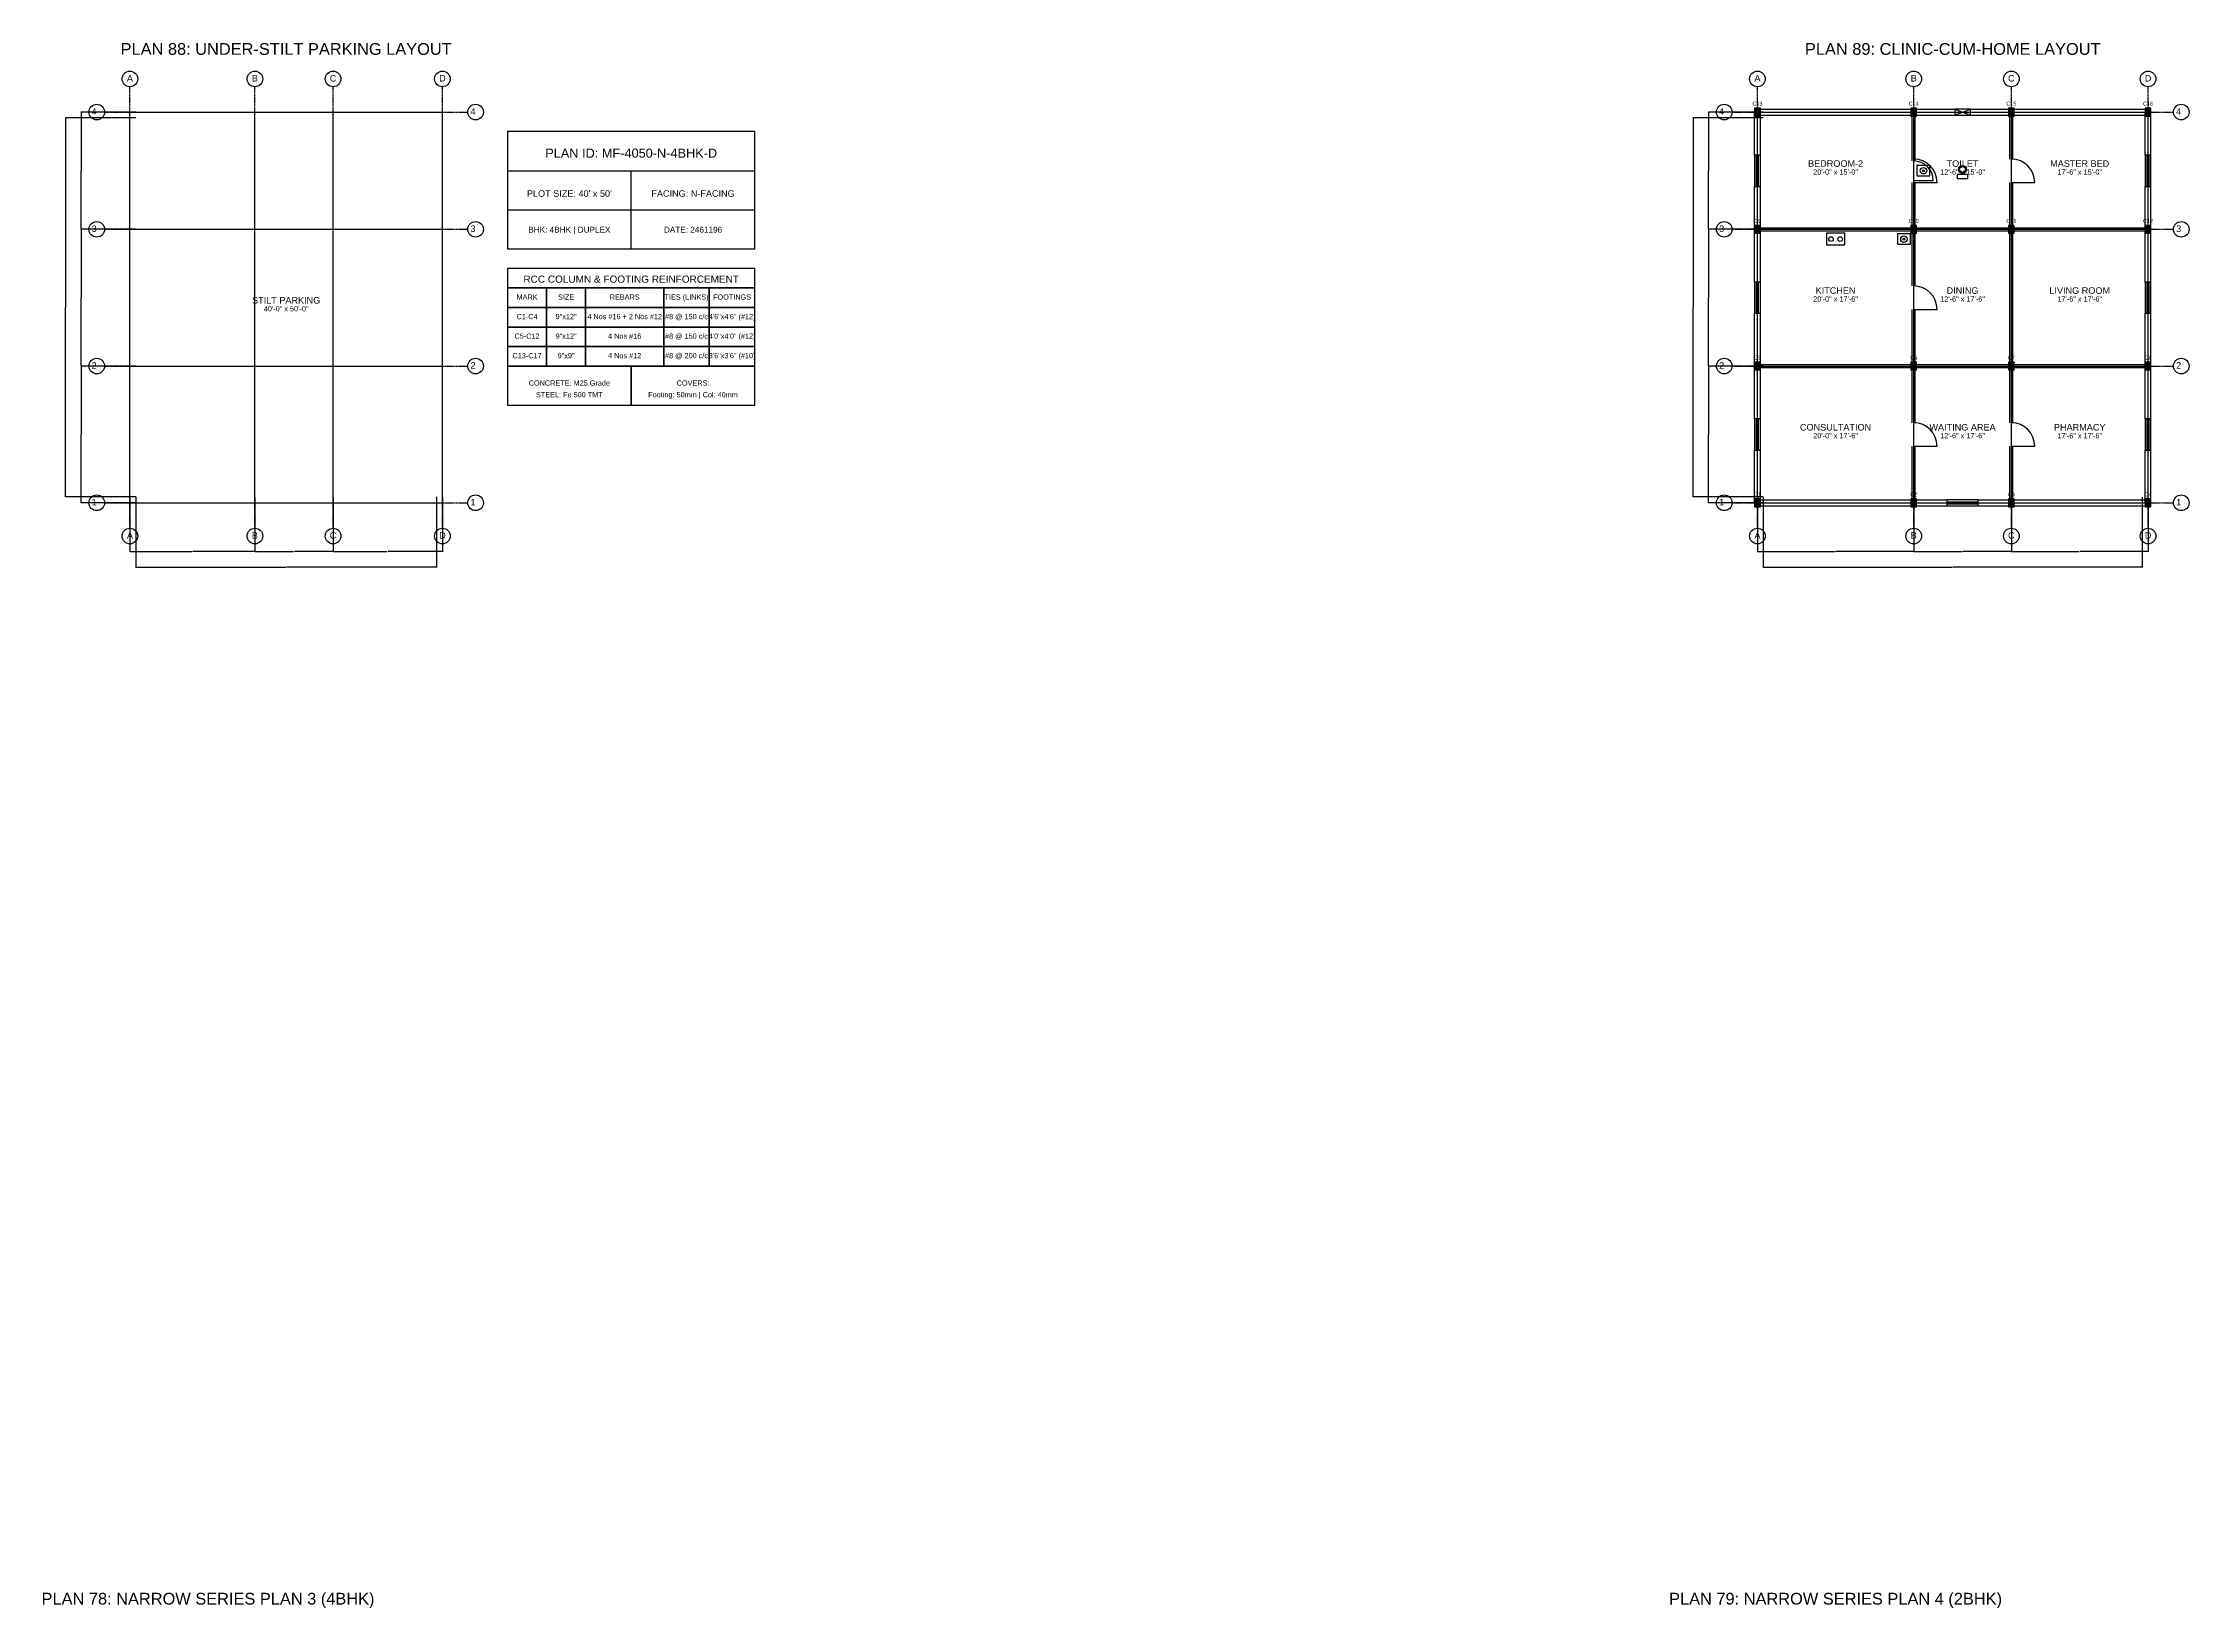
# Model space of a CAD drawing. Header units: inches. Extents: x -134 to 23580, y -99 to 23207.
# Drawn here: x 17366 to 20663, y 18303 to 20706 of the extents above; entities that cross this region are included whole.
import ezdxf
from ezdxf.enums import TextEntityAlignment as Align

# ---------------------------------------------------------------- set-up
doc = ezdxf.new("R2010")
doc.units = ezdxf.units.IN
doc.header["$MEASUREMENT"] = 0
doc.linetypes.add('CENTER', pattern=[2, 1.25, -0.25, 0.25, -0.25])
for name, color, linetype in [('A-COL-HATCH', 251, 'Continuous'), ('A-COLUMN', 1, 'Continuous'), ('A-DIM', 5, 'Continuous'), ('A-DOOR', 30, 'Continuous'), ('A-FIXTURE', 8, 'Continuous'), ('A-TEXT', 2, 'Continuous'), ('A-WALL-EXT', 7, 'Continuous'), ('A-WALL-INT', 9, 'Continuous'), ('A-WINDOW', 4, 'Continuous'), ('S-BEAM-FRAMING', 2, 'Continuous'), ('S-BUBBLE', 4, 'Continuous'), ('S-GRID-CENTER', 8, 'CENTER'), ('S-TABLE', 7, 'Continuous'), ('S-TEXT', 3, 'Continuous')]:
    doc.layers.add(name, color=color, linetype=linetype)
doc.styles.get("Standard").update_dxf_attribs({"font": 'arial.ttf'})
doc.dimstyles.get("Standard").update_dxf_attribs({"dimtxt": 0.18, "dimasz": 0.18, "dimexe": 0.18, "dimexo": 0.0625, "dimgap": 0.09, "dimtad": 0, "dimtih": 1, "dimtoh": 1, "dimdec": 4, "dimzin": 0, "dimdsep": 46, "dimtxsty": 'Standard', "dimcen": 0.09, "dimadec": 0, "dimazin": 0, "dimtfac": 1, "dimtdec": 4, "dimtofl": 0, "dimtmove": 0, "dimatfit": 3, "dimfxl": 1, "dimtolj": 1, "dimtzin": 0, "dimarcsym": 0})

# ---------------------------------------------------------------- blocks, each defined once
blk = doc.blocks.new('*D756')
at = {"layer": 'A-DIM', "color": 0, "lineweight": -2, "transparency": 16777216}
for p, q in [((17500, 20008.9), (17500, 19924.8)), ((17692, 20008.9), (17692, 19924.8)), ((17500.2, 19925), (17595.4, 19925)), ((17691.8, 19925), (17596.6, 19925))]:
    blk.add_line(p, q, dxfattribs=at)
at = {"layer": 'A-DIM', "color": 0, "transparency": 16777216}
for points in [[(17500.2, 19925), (17500.2, 19925), (17500, 19925)], [(17691.8, 19925), (17691.8, 19925), (17692, 19925)]]:
    blk.add_solid(points, dxfattribs=at)
at = {"layer": 'Defpoints', "color": 0, "transparency": 16777216}
for p in [(17500, 20009), (17692, 20009), (17692, 19925)]:
    blk.add_point(p, dxfattribs=at)
at = {"layer": 'A-DIM', "color": 0, "transparency": 16777216, "insert": (17596, 19925), "char_height": 0.18, "attachment_point": 5}
blk.add_mtext('\\A1;192.0000', dxfattribs=at)
blk = doc.blocks.new('*D757')
at = {"layer": 'A-DIM', "color": 0, "lineweight": -2, "transparency": 16777216}
for p, q in [((17692, 20008.9), (17692, 19924.8)), ((17812, 20008.9), (17812, 19924.8)), ((17692.2, 19925), (17751.4, 19925)), ((17811.8, 19925), (17752.6, 19925))]:
    blk.add_line(p, q, dxfattribs=at)
at = {"layer": 'A-DIM', "color": 0, "transparency": 16777216}
for points in [[(17692.2, 19925), (17692.2, 19925), (17692, 19925)], [(17811.8, 19925), (17811.8, 19925), (17812, 19925)]]:
    blk.add_solid(points, dxfattribs=at)
at = {"layer": 'Defpoints', "color": 0, "transparency": 16777216}
for p in [(17692, 20009), (17812, 20009), (17812, 19925)]:
    blk.add_point(p, dxfattribs=at)
at = {"layer": 'A-DIM', "color": 0, "transparency": 16777216, "insert": (17752, 19925), "char_height": 0.18, "attachment_point": 5}
blk.add_mtext('\\A1;120.0000', dxfattribs=at)
blk = doc.blocks.new('*D758')
at = {"layer": 'A-DIM', "color": 0, "lineweight": -2, "transparency": 16777216}
for p, q in [((17812, 20008.9), (17812, 19924.8)), ((17980, 20008.9), (17980, 19924.8)), ((17812.2, 19925), (17895.4, 19925)), ((17979.8, 19925), (17896.6, 19925))]:
    blk.add_line(p, q, dxfattribs=at)
at = {"layer": 'A-DIM', "color": 0, "transparency": 16777216}
for points in [[(17812.2, 19925), (17812.2, 19925), (17812, 19925)], [(17979.8, 19925), (17979.8, 19925), (17980, 19925)]]:
    blk.add_solid(points, dxfattribs=at)
at = {"layer": 'Defpoints', "color": 0, "transparency": 16777216}
for p in [(17812, 20009), (17980, 20009), (17980, 19925)]:
    blk.add_point(p, dxfattribs=at)
at = {"layer": 'A-DIM', "color": 0, "transparency": 16777216, "insert": (17896, 19925), "char_height": 0.18, "attachment_point": 5}
blk.add_mtext('\\A1;168.0000', dxfattribs=at)
blk = doc.blocks.new('*D759')
at = {"layer": 'A-DIM', "color": 0, "lineweight": -2, "transparency": 16777216}
for p, q in [((17509, 20008.9375), (17509, 19900.82)), ((17971, 20008.9375), (17971, 19900.82)), ((17509.18, 19901), (17739.393206, 19901)), ((17970.82, 19901), (17740.606794, 19901))]:
    blk.add_line(p, q, dxfattribs=at)
at = {"layer": 'A-DIM', "color": 0, "transparency": 16777216}
for points in [[(17509.18, 19901.03), (17509.18, 19900.97), (17509, 19901)], [(17970.82, 19901.03), (17970.82, 19900.97), (17971, 19901)]]:
    blk.add_solid(points, dxfattribs=at)
at = {"layer": 'Defpoints', "color": 0, "transparency": 16777216}
for p in [(17509, 20009), (17971, 20009), (17971, 19901)]:
    blk.add_point(p, dxfattribs=at)
at = {"layer": 'A-DIM', "color": 0, "transparency": 16777216, "insert": (17740, 19901), "char_height": 0.18, "attachment_point": 5}
blk.add_mtext('\\A1;462.0000', dxfattribs=at)
blk = doc.blocks.new('*D760')
at = {"layer": 'A-DIM', "color": 0, "lineweight": -2, "transparency": 16777216}
for p, q in [((17508.9, 20210), (17424.8, 20210)), ((17425, 20209.8), (17425, 20105.2)), ((17425, 20000.2), (17425, 20104.8)), ((17508.9, 20000), (17424.8, 20000))]:
    blk.add_line(p, q, dxfattribs=at)
at = {"layer": 'A-DIM', "color": 0, "transparency": 16777216}
for points in [[(17425, 20209.8), (17425, 20209.8), (17425, 20210)], [(17425, 20000.2), (17425, 20000.2), (17425, 20000)]]:
    blk.add_solid(points, dxfattribs=at)
at = {"layer": 'Defpoints', "color": 0, "transparency": 16777216}
for p in [(17425, 20210), (17509, 20210), (17509, 20000)]:
    blk.add_point(p, dxfattribs=at)
at = {"layer": 'A-DIM', "color": 0, "transparency": 16777216, "insert": (17425, 20105), "char_height": 0.18, "attachment_point": 5}
blk.add_mtext('\\A1;210.0000', dxfattribs=at)
blk = doc.blocks.new('*D761')
at = {"layer": 'A-DIM', "color": 0, "lineweight": -2, "transparency": 16777216}
for p, q in [((17508.9, 20420), (17424.8, 20420)), ((17425, 20419.8), (17425, 20315.2)), ((17425, 20210.2), (17425, 20314.8)), ((17508.9, 20210), (17424.8, 20210))]:
    blk.add_line(p, q, dxfattribs=at)
at = {"layer": 'A-DIM', "color": 0, "transparency": 16777216}
for points in [[(17425, 20419.8), (17425, 20419.8), (17425, 20420)], [(17425, 20210.2), (17425, 20210.2), (17425, 20210)]]:
    blk.add_solid(points, dxfattribs=at)
at = {"layer": 'Defpoints', "color": 0, "transparency": 16777216}
for p in [(17425, 20420), (17509, 20420), (17509, 20210)]:
    blk.add_point(p, dxfattribs=at)
at = {"layer": 'A-DIM', "color": 0, "transparency": 16777216, "insert": (17425, 20315), "char_height": 0.18, "attachment_point": 5}
blk.add_mtext('\\A1;210.0000', dxfattribs=at)
blk = doc.blocks.new('*D762')
at = {"layer": 'A-DIM', "color": 0, "lineweight": -2, "transparency": 16777216}
for p, q in [((17508.9, 20600), (17424.8, 20600)), ((17425, 20599.8), (17425, 20510.2)), ((17425, 20420.2), (17425, 20509.8)), ((17508.9, 20420), (17424.8, 20420))]:
    blk.add_line(p, q, dxfattribs=at)
at = {"layer": 'A-DIM', "color": 0, "transparency": 16777216}
for points in [[(17425, 20599.8), (17425, 20599.8), (17425, 20600)], [(17425, 20420.2), (17425, 20420.2), (17425, 20420)]]:
    blk.add_solid(points, dxfattribs=at)
at = {"layer": 'Defpoints', "color": 0, "transparency": 16777216}
for p in [(17425, 20600), (17509, 20600), (17509, 20420)]:
    blk.add_point(p, dxfattribs=at)
at = {"layer": 'A-DIM', "color": 0, "transparency": 16777216, "insert": (17425, 20510), "char_height": 0.18, "attachment_point": 5}
blk.add_mtext('\\A1;180.0000', dxfattribs=at)
blk = doc.blocks.new('*D763')
at = {"layer": 'A-DIM', "color": 0, "lineweight": -2, "transparency": 16777216}
for p, q in [((17508.9, 20591), (17400.8, 20591)), ((17401, 20590.8), (17401, 20300.2)), ((17401, 20009.2), (17401, 20299.8)), ((17508.9, 20009), (17400.8, 20009))]:
    blk.add_line(p, q, dxfattribs=at)
at = {"layer": 'A-DIM', "color": 0, "transparency": 16777216}
for points in [[(17401, 20590.8), (17401, 20590.8), (17401, 20591)], [(17401, 20009.2), (17401, 20009.2), (17401, 20009)]]:
    blk.add_solid(points, dxfattribs=at)
at = {"layer": 'Defpoints', "color": 0, "transparency": 16777216}
for p in [(17401, 20591), (17509, 20591), (17509, 20009)]:
    blk.add_point(p, dxfattribs=at)
at = {"layer": 'A-DIM', "color": 0, "transparency": 16777216, "insert": (17401, 20300), "char_height": 0.18, "attachment_point": 5}
blk.add_mtext('\\A1;582.0000', dxfattribs=at)
blk = doc.blocks.new('*D764')
at = {"layer": 'A-DIM', "color": 0, "lineweight": -2, "transparency": 16777216}
for p, q in [((20000, 20008.9), (20000, 19924.8)), ((20240, 20008.9), (20240, 19924.8)), ((20000.2, 19925), (20119.4, 19925)), ((20239.8, 19925), (20120.6, 19925))]:
    blk.add_line(p, q, dxfattribs=at)
at = {"layer": 'A-DIM', "color": 0, "transparency": 16777216}
for points in [[(20000.2, 19925), (20000.2, 19925), (20000, 19925)], [(20239.8, 19925), (20239.8, 19925), (20240, 19925)]]:
    blk.add_solid(points, dxfattribs=at)
at = {"layer": 'Defpoints', "color": 0, "transparency": 16777216}
for p in [(20000, 20009), (20240, 20009), (20240, 19925)]:
    blk.add_point(p, dxfattribs=at)
at = {"layer": 'A-DIM', "color": 0, "transparency": 16777216, "insert": (20120, 19925), "char_height": 0.18, "attachment_point": 5}
blk.add_mtext('\\A1;240.0000', dxfattribs=at)
blk = doc.blocks.new('*D765')
at = {"layer": 'A-DIM', "color": 0, "lineweight": -2, "transparency": 16777216}
for p, q in [((20240, 20008.9), (20240, 19924.8)), ((20390, 20008.9), (20390, 19924.8)), ((20240.2, 19925), (20314.4, 19925)), ((20389.8, 19925), (20315.6, 19925))]:
    blk.add_line(p, q, dxfattribs=at)
at = {"layer": 'A-DIM', "color": 0, "transparency": 16777216}
for points in [[(20240.2, 19925), (20240.2, 19925), (20240, 19925)], [(20389.8, 19925), (20389.8, 19925), (20390, 19925)]]:
    blk.add_solid(points, dxfattribs=at)
at = {"layer": 'Defpoints', "color": 0, "transparency": 16777216}
for p in [(20240, 20009), (20390, 20009), (20390, 19925)]:
    blk.add_point(p, dxfattribs=at)
at = {"layer": 'A-DIM', "color": 0, "transparency": 16777216, "insert": (20315, 19925), "char_height": 0.18, "attachment_point": 5}
blk.add_mtext('\\A1;150.0000', dxfattribs=at)
blk = doc.blocks.new('*D766')
at = {"layer": 'A-DIM', "color": 0, "lineweight": -2, "transparency": 16777216}
for p, q in [((20390, 20008.9), (20390, 19924.8)), ((20600, 20008.9), (20600, 19924.8)), ((20390.2, 19925), (20494.4, 19925)), ((20599.8, 19925), (20495.6, 19925))]:
    blk.add_line(p, q, dxfattribs=at)
at = {"layer": 'A-DIM', "color": 0, "transparency": 16777216}
for points in [[(20390.2, 19925), (20390.2, 19925), (20390, 19925)], [(20599.8, 19925), (20599.8, 19925), (20600, 19925)]]:
    blk.add_solid(points, dxfattribs=at)
at = {"layer": 'Defpoints', "color": 0, "transparency": 16777216}
for p in [(20390, 20009), (20600, 20009), (20600, 19925)]:
    blk.add_point(p, dxfattribs=at)
at = {"layer": 'A-DIM', "color": 0, "transparency": 16777216, "insert": (20495, 19925), "char_height": 0.18, "attachment_point": 5}
blk.add_mtext('\\A1;210.0000', dxfattribs=at)
blk = doc.blocks.new('*D767')
at = {"layer": 'A-DIM', "color": 0, "lineweight": -2, "transparency": 16777216}
for p, q in [((20009, 20008.9), (20009, 19900.8)), ((20591, 20008.9), (20591, 19900.8)), ((20009.2, 19901), (20299.4, 19901)), ((20590.8, 19901), (20300.6, 19901))]:
    blk.add_line(p, q, dxfattribs=at)
at = {"layer": 'A-DIM', "color": 0, "transparency": 16777216}
for points in [[(20009.2, 19901), (20009.2, 19901), (20009, 19901)], [(20590.8, 19901), (20590.8, 19901), (20591, 19901)]]:
    blk.add_solid(points, dxfattribs=at)
at = {"layer": 'Defpoints', "color": 0, "transparency": 16777216}
for p in [(20009, 20009), (20591, 20009), (20591, 19901)]:
    blk.add_point(p, dxfattribs=at)
at = {"layer": 'A-DIM', "color": 0, "transparency": 16777216, "insert": (20300, 19901), "char_height": 0.18, "attachment_point": 5}
blk.add_mtext('\\A1;582.0000', dxfattribs=at)
blk = doc.blocks.new('*D768')
at = {"layer": 'A-DIM', "color": 0, "lineweight": -2, "transparency": 16777216}
for p, q in [((20008.9, 20210), (19924.8, 20210)), ((19925, 20209.8), (19925, 20105.2)), ((19925, 20000.2), (19925, 20104.8)), ((20008.9, 20000), (19924.8, 20000))]:
    blk.add_line(p, q, dxfattribs=at)
at = {"layer": 'A-DIM', "color": 0, "transparency": 16777216}
for points in [[(19925, 20209.8), (19925, 20209.8), (19925, 20210)], [(19925, 20000.2), (19925, 20000.2), (19925, 20000)]]:
    blk.add_solid(points, dxfattribs=at)
at = {"layer": 'Defpoints', "color": 0, "transparency": 16777216}
for p in [(19925, 20210), (20009, 20210), (20009, 20000)]:
    blk.add_point(p, dxfattribs=at)
at = {"layer": 'A-DIM', "color": 0, "transparency": 16777216, "insert": (19925, 20105), "char_height": 0.18, "attachment_point": 5}
blk.add_mtext('\\A1;210.0000', dxfattribs=at)
blk = doc.blocks.new('*D769')
at = {"layer": 'A-DIM', "color": 0, "lineweight": -2, "transparency": 16777216}
for p, q in [((20008.9, 20420), (19924.8, 20420)), ((19925, 20419.8), (19925, 20315.2)), ((19925, 20210.2), (19925, 20314.8)), ((20008.9, 20210), (19924.8, 20210))]:
    blk.add_line(p, q, dxfattribs=at)
at = {"layer": 'A-DIM', "color": 0, "transparency": 16777216}
for points in [[(19925, 20419.8), (19925, 20419.8), (19925, 20420)], [(19925, 20210.2), (19925, 20210.2), (19925, 20210)]]:
    blk.add_solid(points, dxfattribs=at)
at = {"layer": 'Defpoints', "color": 0, "transparency": 16777216}
for p in [(19925, 20420), (20009, 20420), (20009, 20210)]:
    blk.add_point(p, dxfattribs=at)
at = {"layer": 'A-DIM', "color": 0, "transparency": 16777216, "insert": (19925, 20315), "char_height": 0.18, "attachment_point": 5}
blk.add_mtext('\\A1;210.0000', dxfattribs=at)
blk = doc.blocks.new('*D770')
at = {"layer": 'A-DIM', "color": 0, "lineweight": -2, "transparency": 16777216}
for p, q in [((20008.9, 20600), (19924.8, 20600)), ((19925, 20599.8), (19925, 20510.2)), ((19925, 20420.2), (19925, 20509.8)), ((20008.9, 20420), (19924.8, 20420))]:
    blk.add_line(p, q, dxfattribs=at)
at = {"layer": 'A-DIM', "color": 0, "transparency": 16777216}
for points in [[(19925, 20599.8), (19925, 20599.8), (19925, 20600)], [(19925, 20420.2), (19925, 20420.2), (19925, 20420)]]:
    blk.add_solid(points, dxfattribs=at)
at = {"layer": 'Defpoints', "color": 0, "transparency": 16777216}
for p in [(19925, 20600), (20009, 20600), (20009, 20420)]:
    blk.add_point(p, dxfattribs=at)
at = {"layer": 'A-DIM', "color": 0, "transparency": 16777216, "insert": (19925, 20510), "char_height": 0.18, "attachment_point": 5}
blk.add_mtext('\\A1;180.0000', dxfattribs=at)
blk = doc.blocks.new('*D771')
at = {"layer": 'A-DIM', "color": 0, "lineweight": -2, "transparency": 16777216}
for p, q in [((20008.9, 20591), (19900.8, 20591)), ((19901, 20590.8), (19901, 20300.2)), ((19901, 20009.2), (19901, 20299.8)), ((20008.9, 20009), (19900.8, 20009))]:
    blk.add_line(p, q, dxfattribs=at)
at = {"layer": 'A-DIM', "color": 0, "transparency": 16777216}
for points in [[(19901, 20590.8), (19901, 20590.8), (19901, 20591)], [(19901, 20009.2), (19901, 20009.2), (19901, 20009)]]:
    blk.add_solid(points, dxfattribs=at)
at = {"layer": 'Defpoints', "color": 0, "transparency": 16777216}
for p in [(19901, 20591), (20009, 20591), (20009, 20009)]:
    blk.add_point(p, dxfattribs=at)
at = {"layer": 'A-DIM', "color": 0, "transparency": 16777216, "insert": (19901, 20300), "char_height": 0.18, "attachment_point": 5}
blk.add_mtext('\\A1;582.0000', dxfattribs=at)

msp = doc.modelspace()

# ---------------------------------------------------------------- linework, layer by layer
at = {"layer": 'A-COL-HATCH'}
for points in [[(19995.5, 20594), (20004.5, 20594), (19995.5, 20606), (20004.5, 20606)], [(20235.5, 20594), (20244.5, 20594), (20235.5, 20606), (20244.5, 20606)], [(20385.5, 20594), (20394.5, 20594), (20385.5, 20606), (20394.5, 20606)], [(20595.5, 20594), (20604.5, 20594), (20595.5, 20606), (20604.5, 20606)], [(19995.5, 20414), (20004.5, 20414), (19995.5, 20426), (20004.5, 20426)], [(20235.5, 20414), (20244.5, 20414), (20235.5, 20426), (20244.5, 20426)], [(20385.5, 20414), (20394.5, 20414), (20385.5, 20426), (20394.5, 20426)], [(20595.5, 20414), (20604.5, 20414), (20595.5, 20426), (20604.5, 20426)], [(19995.5, 20204), (20004.5, 20204), (19995.5, 20216), (20004.5, 20216)], [(20235.5, 20204), (20244.5, 20204), (20235.5, 20216), (20244.5, 20216)], [(20385.5, 20204), (20394.5, 20204), (20385.5, 20216), (20394.5, 20216)], [(20595.5, 20204), (20604.5, 20204), (20595.5, 20216), (20604.5, 20216)], [(19995.5, 19994), (20004.5, 19994), (19995.5, 20006), (20004.5, 20006)], [(20235.5, 19994), (20244.5, 19994), (20235.5, 20006), (20244.5, 20006)], [(20385.5, 19994), (20394.5, 19994), (20385.5, 20006), (20394.5, 20006)], [(20595.5, 19994), (20604.5, 19994), (20595.5, 20006), (20604.5, 20006)]]:
    msp.add_solid(points, dxfattribs=at)
at = {"layer": 'A-COLUMN'}
for points in [[(19995.5, 20594), (20004.5, 20594), (20004.5, 20606), (19995.5, 20606)], [(20235.5, 20594), (20244.5, 20594), (20244.5, 20606), (20235.5, 20606)], [(20385.5, 20594), (20394.5, 20594), (20394.5, 20606), (20385.5, 20606)], [(20595.5, 20594), (20604.5, 20594), (20604.5, 20606), (20595.5, 20606)], [(19995.5, 20414), (20004.5, 20414), (20004.5, 20426), (19995.5, 20426)], [(20235.5, 20414), (20244.5, 20414), (20244.5, 20426), (20235.5, 20426)], [(20385.5, 20414), (20394.5, 20414), (20394.5, 20426), (20385.5, 20426)], [(20595.5, 20414), (20604.5, 20414), (20604.5, 20426), (20595.5, 20426)], [(19995.5, 20204), (20004.5, 20204), (20004.5, 20216), (19995.5, 20216)], [(20235.5, 20204), (20244.5, 20204), (20244.5, 20216), (20235.5, 20216)], [(20385.5, 20204), (20394.5, 20204), (20394.5, 20216), (20385.5, 20216)], [(20595.5, 20204), (20604.5, 20204), (20604.5, 20216), (20595.5, 20216)], [(19995.5, 19994), (20004.5, 19994), (20004.5, 20006), (19995.5, 20006)], [(20235.5, 19994), (20244.5, 19994), (20244.5, 20006), (20235.5, 20006)], [(20385.5, 19994), (20394.5, 19994), (20394.5, 20006), (20385.5, 20006)], [(20595.5, 19994), (20604.5, 19994), (20604.5, 20006), (20595.5, 20006)]]:
    msp.add_lwpolyline(points, close=True, dxfattribs=at)
at = {"layer": 'A-DOOR'}
for p, q in [((20240, 20495), (20270, 20495)), ((20240, 20492), (20276, 20492)), ((20390, 20492), (20426, 20492)), ((20240, 20297), (20276, 20297)), ((20240, 20087), (20276, 20087)), ((20240, 20087), (20276, 20087)), ((20390, 20087), (20426, 20087))]:
    msp.add_line(p, q, dxfattribs=at)
for centre, radius in [((20240, 20492), 36), ((20240, 20495), 30), ((20390, 20492), 36), ((20240, 20297), 36), ((20240, 20087), 36), ((20240, 20087), 36), ((20390, 20087), 36)]:
    msp.add_arc(centre, radius, 0, 90, dxfattribs=at)
at = {"layer": 'A-FIXTURE'}
for points in [[(20245, 20502), (20265, 20502), (20265, 20518), (20245, 20518)], [(20307, 20498), (20323, 20498), (20323, 20504), (20307, 20504)], [(20106, 20396), (20134, 20396), (20134, 20414), (20106, 20414)], [(20215, 20397), (20235, 20397), (20235, 20413), (20215, 20413)]]:
    msp.add_lwpolyline(points, close=True, dxfattribs=at)
for centre, radius in [((20255, 20510), 5), ((20255, 20510), 1.5), ((20315, 20512), 6), ((20315, 20512), 4.5), ((20113, 20405), 3.5), ((20127, 20405), 3.5), ((20225, 20405), 5), ((20225, 20405), 1.5)]:
    msp.add_circle(centre, radius, dxfattribs=at)
at = {"layer": 'A-WALL-EXT'}
for p, q in [((20000, 20604.5), (20240, 20604.5)), ((20240, 20604.5), (20303, 20604.5)), ((20327, 20604.5), (20390, 20604.5)), ((20390, 20604.5), (20600, 20604.5)), ((19995.5, 20534), (19995.5, 20600)), ((20000, 20595.5), (20240, 20595.5)), ((20004.5, 20534), (20004.5, 20600)), ((20240, 20595.5), (20303, 20595.5)), ((20327, 20595.5), (20390, 20595.5)), ((20390, 20595.5), (20600, 20595.5)), ((20595.5, 20534), (20595.5, 20600)), ((20604.5, 20534), (20604.5, 20600)), ((18080, 20510), (18460, 20510)), ((18270, 20390), (18270, 20510)), ((19995.5, 20420), (19995.5, 20486)), ((20004.5, 20420), (20004.5, 20486)), ((20595.5, 20420), (20595.5, 20486)), ((20604.5, 20420), (20604.5, 20486)), ((18080, 20450), (18460, 20450)), ((19995.5, 20339), (19995.5, 20420)), ((20004.5, 20339), (20004.5, 20420)), ((20595.5, 20339), (20595.5, 20420)), ((20604.5, 20339), (20604.5, 20420)), ((19995.5, 20210), (19995.5, 20291)), ((20004.5, 20210), (20004.5, 20291)), ((20595.5, 20210), (20595.5, 20291)), ((20604.5, 20210), (20604.5, 20291)), ((19995.5, 20129), (19995.5, 20210)), ((20004.5, 20129), (20004.5, 20210)), ((20595.5, 20129), (20595.5, 20210)), ((20604.5, 20129), (20604.5, 20210)), ((19995.5, 20000), (19995.5, 20081)), ((20004.5, 20000), (20004.5, 20081)), ((20595.5, 20000), (20595.5, 20081)), ((20604.5, 20000), (20604.5, 20081)), ((20000, 20004.5), (20240, 20004.5)), ((20000, 19995.5), (20240, 19995.5)), ((20240, 20004.5), (20291, 20004.5)), ((20240, 19995.5), (20291, 19995.5)), ((20339, 20004.5), (20390, 20004.5)), ((20339, 19995.5), (20390, 19995.5)), ((20390, 20004.5), (20600, 20004.5)), ((20390, 19995.5), (20600, 19995.5))]:
    msp.add_line(p, q, dxfattribs=at)
msp.add_lwpolyline([(18080, 20390), (18460, 20390), (18460, 20570), (18080, 20570)], close=True, dxfattribs=at)
at = {"layer": 'A-WALL-INT'}
for p, q in [((20237.75, 20525), (20237.75, 20600)), ((20242.25, 20525), (20242.25, 20600)), ((20387.75, 20528), (20387.75, 20600)), ((20392.25, 20528), (20392.25, 20600)), ((20237.75, 20420), (20237.75, 20492)), ((20242.25, 20420), (20242.25, 20492)), ((20387.75, 20420), (20387.75, 20492)), ((20392.25, 20420), (20392.25, 20492)), ((20000, 20422.25), (20240, 20422.25)), ((20000, 20417.75), (20240, 20417.75)), ((20237.75, 20333), (20237.75, 20420)), ((20240, 20422.25), (20390, 20422.25)), ((20240, 20417.75), (20390, 20417.75)), ((20242.25, 20333), (20242.25, 20420)), ((20387.75, 20210), (20387.75, 20420)), ((20390, 20422.25), (20600, 20422.25)), ((20390, 20417.75), (20600, 20417.75)), ((20392.25, 20210), (20392.25, 20420)), ((20237.75, 20210), (20237.75, 20297)), ((20242.25, 20210), (20242.25, 20297)), ((20000, 20212.25), (20240, 20212.25)), ((20237.75, 20123), (20237.75, 20210)), ((20240, 20212.25), (20390, 20212.25)), ((20242.25, 20123), (20242.25, 20210)), ((20387.75, 20123), (20387.75, 20210)), ((20390, 20212.25), (20600, 20212.25)), ((20392.25, 20123), (20392.25, 20210)), ((20000, 20207.75), (20240, 20207.75)), ((20240, 20207.75), (20390, 20207.75)), ((20390, 20207.75), (20600, 20207.75)), ((20237.75, 20000), (20237.75, 20087)), ((20242.25, 20000), (20242.25, 20087)), ((20387.75, 20000), (20387.75, 20087)), ((20392.25, 20000), (20392.25, 20087))]:
    msp.add_line(p, q, dxfattribs=at)
at = {"layer": 'A-WINDOW'}
for p, q in [((20303, 20595.5), (20327, 20604.5)), ((20303, 20604.5), (20327, 20595.5)), ((19998.5, 20486), (19998.5, 20534)), ((20001.5, 20486), (20001.5, 20534)), ((20598.5, 20486), (20598.5, 20534)), ((20601.5, 20486), (20601.5, 20534)), ((19998.5, 20291), (19998.5, 20339)), ((20001.5, 20291), (20001.5, 20339)), ((20598.5, 20291), (20598.5, 20339)), ((20601.5, 20291), (20601.5, 20339)), ((19998.5, 20081), (19998.5, 20129)), ((20001.5, 20081), (20001.5, 20129)), ((20598.5, 20081), (20598.5, 20129)), ((20601.5, 20081), (20601.5, 20129)), ((20291, 20001.5), (20339, 20001.5)), ((20291, 19998.5), (20339, 19998.5))]:
    msp.add_line(p, q, dxfattribs=at)
for points in [[(20303, 20595.5), (20327, 20595.5), (20327, 20604.5), (20303, 20604.5)], [(19995.5, 20486), (20004.5, 20486), (20004.5, 20534), (19995.5, 20534)], [(20595.5, 20486), (20604.5, 20486), (20604.5, 20534), (20595.5, 20534)], [(19995.5, 20291), (20004.5, 20291), (20004.5, 20339), (19995.5, 20339)], [(20595.5, 20291), (20604.5, 20291), (20604.5, 20339), (20595.5, 20339)], [(19995.5, 20081), (20004.5, 20081), (20004.5, 20129), (19995.5, 20129)], [(20595.5, 20081), (20604.5, 20081), (20604.5, 20129), (20595.5, 20129)], [(20291, 19995.5), (20339, 19995.5), (20339, 20004.5), (20291, 20004.5)]]:
    msp.add_lwpolyline(points, close=True, dxfattribs=at)
at = {"layer": 'S-BEAM-FRAMING'}
for p, q in [((17500, 20000), (17500, 20600)), ((17500, 20600), (17980, 20600)), ((17692, 20000), (17692, 20600)), ((17812, 20000), (17812, 20600)), ((17980, 20000), (17980, 20600)), ((20000, 20000), (20000, 20600)), ((20000, 20600), (20600, 20600)), ((20240, 20000), (20240, 20600)), ((20390, 20000), (20390, 20600)), ((20600, 20000), (20600, 20600)), ((17500, 20420), (17980, 20420)), ((20000, 20420), (20600, 20420)), ((17500, 20210), (17980, 20210)), ((20000, 20210), (20600, 20210)), ((17500, 20000), (17980, 20000)), ((20000, 20000), (20600, 20000))]:
    msp.add_line(p, q, dxfattribs=at)
at = {"layer": 'S-BUBBLE'}
for centre in [(17500, 20651), (17692, 20651), (17812, 20651), (17980, 20651), (20000, 20651), (20240, 20651), (20390, 20651), (20600, 20651), (17449, 20600), (18031, 20600), (19949, 20600), (20651, 20600), (17449, 20420), (18031, 20420), (19949, 20420), (20651, 20420), (17449, 20210), (18031, 20210), (19949, 20210), (20651, 20210), (17449, 20000), (18031, 20000), (19949, 20000), (20651, 20000), (17500, 19949), (17692, 19949), (17812, 19949), (17980, 19949), (20000, 19949), (20240, 19949), (20390, 19949), (20600, 19949)]:
    msp.add_circle(centre, 12, dxfattribs=at)
at = {"layer": 'S-GRID-CENTER'}
for p, q in [((17500, 19961), (17500, 20639)), ((17692, 19961), (17692, 20639)), ((17812, 19961), (17812, 20639)), ((17980, 19961), (17980, 20639)), ((20000, 19961), (20000, 20639)), ((20240, 19961), (20240, 20639)), ((20390, 19961), (20390, 20639)), ((20600, 19961), (20600, 20639)), ((17461, 20600), (18019, 20600)), ((19961, 20600), (20639, 20600)), ((17461, 20420), (18019, 20420)), ((19961, 20420), (20639, 20420)), ((17461, 20210), (18019, 20210)), ((19961, 20210), (20639, 20210)), ((17461, 20000), (18019, 20000)), ((19961, 20000), (20639, 20000))]:
    msp.add_line(p, q, dxfattribs=at)
at = {"layer": 'S-TABLE'}
for points in [[(18080, 20330), (18460, 20330), (18460, 20360), (18080, 20360)], [(18080, 20300), (18140, 20300), (18140, 20330), (18080, 20330)], [(18140, 20300), (18200, 20300), (18200, 20330), (18140, 20330)], [(18200, 20300), (18320, 20300), (18320, 20330), (18200, 20330)], [(18320, 20300), (18390, 20300), (18390, 20330), (18320, 20330)], [(18390, 20300), (18460, 20300), (18460, 20330), (18390, 20330)], [(18080, 20270), (18140, 20270), (18140, 20300), (18080, 20300)], [(18140, 20270), (18200, 20270), (18200, 20300), (18140, 20300)], [(18200, 20270), (18320, 20270), (18320, 20300), (18200, 20300)], [(18320, 20270), (18390, 20270), (18390, 20300), (18320, 20300)], [(18390, 20270), (18460, 20270), (18460, 20300), (18390, 20300)], [(18080, 20240), (18140, 20240), (18140, 20270), (18080, 20270)], [(18140, 20240), (18200, 20240), (18200, 20270), (18140, 20270)], [(18200, 20240), (18320, 20240), (18320, 20270), (18200, 20270)], [(18320, 20240), (18390, 20240), (18390, 20270), (18320, 20270)], [(18390, 20240), (18460, 20240), (18460, 20270), (18390, 20270)], [(18080, 20210), (18140, 20210), (18140, 20240), (18080, 20240)], [(18080, 20150), (18270, 20150), (18270, 20210), (18080, 20210)], [(18140, 20210), (18200, 20210), (18200, 20240), (18140, 20240)], [(18200, 20210), (18320, 20210), (18320, 20240), (18200, 20240)], [(18270, 20150), (18460, 20150), (18460, 20210), (18270, 20210)], [(18320, 20210), (18390, 20210), (18390, 20240), (18320, 20240)], [(18390, 20210), (18460, 20210), (18460, 20240), (18390, 20240)]]:
    msp.add_lwpolyline(points, close=True, dxfattribs=at)

# ---------------------------------------------------------------- texts
at = {"layer": 'A-TEXT'}
for s, height, p in [('PLAN 88: UNDER-STILT PARKING LAYOUT', 18, (17740, 20688)), ('PLAN 89: CLINIC-CUM-HOME LAYOUT', 18, (20300, 20688)), ('C13', 6, (20000, 20610)), ('C14', 6, (20240, 20610)), ('C15', 6, (20390, 20610)), ('C16', 6, (20600, 20610)), ('PLAN ID: MF-4050-N-4BHK-D', 14, (18270, 20530)), ('BEDROOM-2', 10, (20120, 20516)), ('20\'-0" x 15\'-0"', 8, (20120, 20504)), ('12\'-6" x 15\'-0"', 8, (20315, 20504)), ('TOILET', 10, (20315, 20516)), ('MASTER BED', 10, (20495, 20516)), ('17\'-6" x 15\'-0"', 8, (20495, 20504)), ("PLOT SIZE: 40' x 50'", 10, (18175, 20470)), ('FACING: N-FACING', 10, (18365, 20470)), ('BHK: 4BHK | DUPLEX', 9, (18175, 20415)), ('DATE: 2461196', 9, (18365, 20415)), ('C9', 6, (20000, 20430)), ('C10', 6, (20240, 20430)), ('C11', 6, (20390, 20430)), ('C12', 6, (20600, 20430)), ('STILT PARKING', 10, (17740, 20306)), ('20\'-0" x 17\'-6"', 8, (20120, 20309)), ('KITCHEN', 10, (20120, 20321)), ('12\'-6" x 17\'-6"', 8, (20315, 20309)), ('DINING', 10, (20315, 20321)), ('LIVING ROOM', 10, (20495, 20321)), ('17\'-6" x 17\'-6"', 8, (20495, 20309)), ('40\'-0" x 50\'-0"', 8, (17740, 20294)), ('C5', 6, (20000, 20220)), ('C6', 6, (20240, 20220)), ('C7', 6, (20390, 20220)), ('C8', 6, (20600, 20220)), ('CONSULTATION', 10, (20120, 20111)), ('WAITING AREA', 10, (20315, 20111)), ('PHARMACY', 10, (20495, 20111)), ('20\'-0" x 17\'-6"', 8, (20120, 20099)), ('12\'-6" x 17\'-6"', 8, (20315, 20099)), ('17\'-6" x 17\'-6"', 8, (20495, 20099)), ('C1', 6, (20000, 20010)), ('C2', 6, (20240, 20010)), ('C3', 6, (20390, 20010)), ('C4', 6, (20600, 20010)), ('PLAN 78: NARROW SERIES PLAN 3 (4BHK)', 18, (17620, 18308)), ('PLAN 79: NARROW SERIES PLAN 4 (2BHK)', 18, (20120, 18308))]:
    msp.add_text(s, height=height, dxfattribs=at).set_placement(p, align=Align.CENTER)
at = {"layer": 'S-TEXT'}
for s, height, p in [('A', 10, (17500, 20647)), ('B', 10, (17692, 20647)), ('C', 10, (17812, 20647)), ('D', 10, (17980, 20647)), ('A', 10, (20000, 20647)), ('B', 10, (20240, 20647)), ('C', 10, (20390, 20647)), ('D', 10, (20600, 20647)), ('4', 10, (17445, 20596)), ('4', 10, (18027, 20596)), ('4', 10, (19945, 20596)), ('4', 10, (20647, 20596)), ('3', 10, (17445, 20416)), ('3', 10, (18027, 20416)), ('3', 10, (19945, 20416)), ('3', 10, (20647, 20416)), ('RCC COLUMN & FOOTING REINFORCEMENT', 11, (18270, 20338)), ('MARK', 8, (18110, 20312)), ('SIZE', 8, (18170, 20312)), ('REBARS', 8, (18260, 20312)), ('TIES (LINKS)', 8, (18355, 20312)), ('FOOTINGS', 8, (18425, 20312)), ('C1-C4', 8, (18110, 20282)), ('9"x12"', 8, (18170, 20282)), ('4 Nos #16 + 2 Nos #12', 8, (18260, 20282)), ('#8 @ 150 c/c', 8, (18355, 20282)), ('4\'6"x4\'6" (#12)', 8, (18425, 20282)), ('C5-C12', 8, (18110, 20252)), ('9"x12"', 8, (18170, 20252)), ('4 Nos #16', 8, (18260, 20252)), ('#8 @ 150 c/c', 8, (18355, 20252)), ('4\'0"x4\'0" (#12)', 8, (18425, 20252)), ('2', 10, (17445, 20206)), ('2', 10, (18027, 20206)), ('C13-C17', 8, (18110, 20222)), ('9"x9"', 8, (18170, 20222)), ('4 Nos #12', 8, (18260, 20222)), ('#8 @ 200 c/c', 8, (18355, 20222)), ('3\'6"x3\'6" (#10)', 8, (18425, 20222)), ('2', 10, (19945, 20206)), ('2', 10, (20647, 20206)), ('CONCRETE: M25 Grade', 8, (18175, 20180)), ('COVERS:', 8, (18365, 20180)), ('STEEL: Fe 500 TMT', 8, (18175, 20162)), ('Footing: 50mm | Col: 40mm', 8, (18365, 20162)), ('1', 10, (17445, 19996)), ('1', 10, (18027, 19996)), ('1', 10, (19945, 19996)), ('1', 10, (20647, 19996)), ('A', 10, (17500, 19945)), ('B', 10, (17692, 19945)), ('C', 10, (17812, 19945)), ('D', 10, (17980, 19945)), ('A', 10, (20000, 19945)), ('B', 10, (20240, 19945)), ('C', 10, (20390, 19945)), ('D', 10, (20600, 19945))]:
    msp.add_text(s, height=height, dxfattribs=at).set_placement(p, align=Align.CENTER)

# ---------------------------------------------------------------- dimensions: what is measured, and where the dimension line sits
at = {"layer": 'A-DIM'}
for base, p1, p2, picture, middle in [((17401, 20591), (17509, 20009), (17509, 20591), '*D763', (17401, 20300)), ((17425, 20600), (17509, 20420), (17509, 20600), '*D762', (17425, 20510)), ((19901, 20591), (20009, 20009), (20009, 20591), '*D771', (19901, 20300)), ((19925, 20600), (20009, 20420), (20009, 20600), '*D770', (19925, 20510)), ((17425, 20420), (17509, 20210), (17509, 20420), '*D761', (17425, 20315)), ((19925, 20420), (20009, 20210), (20009, 20420), '*D769', (19925, 20315)), ((17425, 20210), (17509, 20000), (17509, 20210), '*D760', (17425, 20105)), ((19925, 20210), (20009, 20000), (20009, 20210), '*D768', (19925, 20105))]:
    dim = msp.add_linear_dim(base=base, p1=p1, p2=p2, angle=90, dimstyle='Standard', dxfattribs=at)
    dim.commit()
    dim.dimension.update_dxf_attribs({"geometry": picture, "text_midpoint": middle})
for base, p1, p2, picture, middle in [((17692, 19925), (17500, 20009), (17692, 20009), '*D756', (17596, 19925)), ((17971, 19901), (17509, 20009), (17971, 20009), '*D759', (17740, 19901)), ((17812, 19925), (17692, 20009), (17812, 20009), '*D757', (17752, 19925)), ((17980, 19925), (17812, 20009), (17980, 20009), '*D758', (17896, 19925)), ((20240, 19925), (20000, 20009), (20240, 20009), '*D764', (20120, 19925)), ((20591, 19901), (20009, 20009), (20591, 20009), '*D767', (20300, 19901)), ((20390, 19925), (20240, 20009), (20390, 20009), '*D765', (20315, 19925)), ((20600, 19925), (20390, 20009), (20600, 20009), '*D766', (20495, 19925))]:
    dim = msp.add_linear_dim(base=base, p1=p1, p2=p2, dimstyle='Standard', dxfattribs=at)
    dim.commit()
    dim.dimension.update_dxf_attribs({"geometry": picture, "text_midpoint": middle})

doc.saveas('drawing.dxf')
